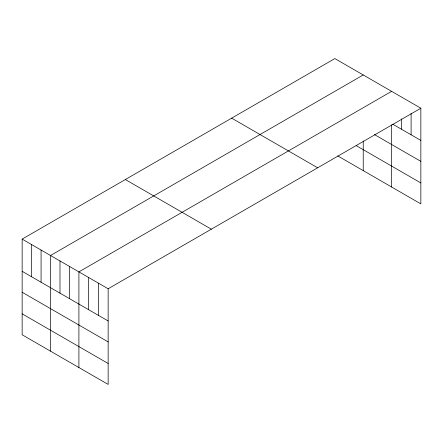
<?xml version="1.0" encoding="UTF-8"?>
<svg xmlns="http://www.w3.org/2000/svg" width="443" height="443" viewBox="0 0 443 443"><rect width="100%" height="100%" fill="white"/><g stroke="black" fill="none" stroke-linecap="round" stroke-linejoin="round"><path stroke-width="0.66" d="M22.15 239.115L108.147 288.764L108.147 384.424L22.15 334.775L22.15 239.115L334.853 58.576L420.85 108.225L420.85 203.885L337.81 155.942M363.232 74.961L50.53 255.5L50.53 351.161M391.612 91.347L78.909 271.88L78.909 367.54M108.147 288.764L420.85 108.225M392.758 124.201L420.85 140.42M374.468 134.583L420.85 161.363M356.139 145.581L420.85 182.942M231.661 118.154L317.659 167.803M125.341 179.537L211.339 229.186M22.15 271.31L108.147 320.959M22.15 292.253L108.147 341.902M22.15 313.832L108.147 363.481M411.104 113.558L411.104 134.794M401.358 118.89L401.358 129.162M391.612 124.848L391.612 187.007M363.232 140.913L363.232 170.621M98.401 283.138L98.401 315.327M88.655 277.512L88.655 309.701M69.446 266.42L69.446 298.615M59.988 260.96L59.988 293.155M41.072 250.035L41.072 282.23M31.608 244.575L31.608 276.77"/></g></svg>
